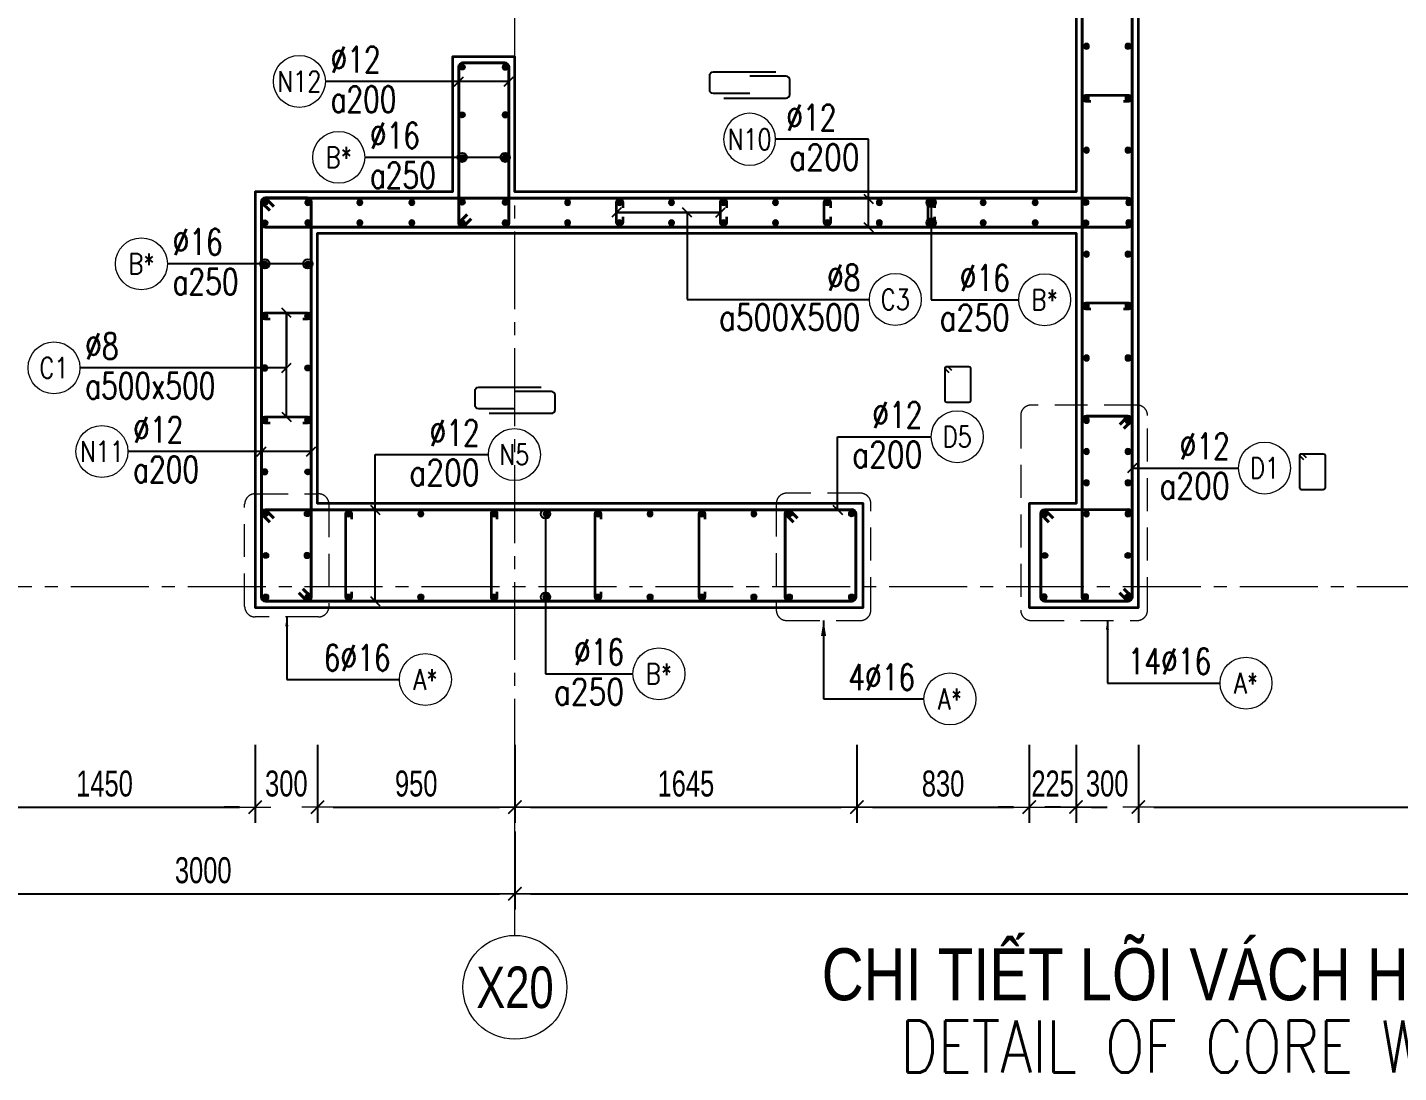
# Model space of a CAD drawing. Header units: millimetres. Extents: x 738475 to 1279438, y -34239 to 156422.
# Drawn here: x 1064716 to 1071314, y 124144 to 129174 of the extents above; entities that cross this region are included whole.
import ezdxf
from ezdxf.enums import TextEntityAlignment as Align

# ---------------------------------------------------------------- set-up
doc = ezdxf.new("R2010")
doc.units = ezdxf.units.MM
doc.header["$MEASUREMENT"] = 0
for name, pattern in [('HIDDEN2', [4.7625, 3.175, -1.5875]), ('HT_Dim Grid$0$CENTER2', [1.125, 0.75, -0.125, 0.125, -0.125]), ('HT_Grid$0$CENTER2', [1.125, 0.75, -0.125, 0.125, -0.125])]:
    doc.linetypes.add(name, pattern=pattern)
doc.layers.get('0').update_dxf_attribs({"lineweight": 20})
doc.layers.get('Defpoints').update_dxf_attribs({"color": 151, "lineweight": 9})
for name, color, linetype, lineweight in [('HT_Dim Grid$0$NDC_S_AXIS', 5, 'HT_Dim Grid$0$CENTER2', 13), ('HT_Dim Grid$0$NDC_S_SYMBOL', 1, 'Continuous', 15), ('HT_Dim Grid$0$NDC_S_TEXT SYMBOL', 7, 'Continuous', 20), ('HT_Grid$0$NDC_S_AXIS', 5, 'HT_Grid$0$CENTER2', 13), ('KC-LEADER', 153, 'Continuous', 18), ('KC-THEP', 6, 'Continuous', 40), ('NDC_S_ANNO', 7, 'Continuous', 20), ('NDC_S_DIM', 1, 'Continuous', 15), ('NDC_S_ENG TITLE', 3, 'Continuous', 20), ('NDC_S_HIDDEN', 8, 'HIDDEN2', 13), ('NDC_S_LEADER', 1, 'Continuous', 15), ('NDC_S_REBAR', 4, 'Continuous', 35), ('NDC_S_STIRRUP', 4, 'Continuous', 40), ('NDC_S_TEXT SYMBOL', 7, 'Continuous', 20), ('NDC_S_VN TEXT', 7, 'Continuous', 20), ('NDC_S_VN TITLE', 6, 'Continuous', 35), ('NDC_S_WALL', 6, 'Continuous', 35)]:
    doc.layers.add(name, color=color, linetype=linetype, lineweight=lineweight)
doc.layers.add('Leader', color=6, linetype='Continuous')
doc.layers.add('Ligature', color=1, linetype='Continuous')
doc.styles.add('HT_Dim Grid$0$NDC_ANNO', font='', dxfattribs={"width": 0.8})
doc.styles.add('NDC_ANNO', font='', dxfattribs={"width": 0.8})
doc.styles.add('NDC_DIM', font='', dxfattribs={"width": 0.75})
doc.styles.add('NDC_EN TXT', font='romans.shx', dxfattribs={"width": 0.8})
doc.styles.add('NDC_VIE TXT', font='arial.ttf', dxfattribs={"width": 0.8})
doc.styles.get('HT_Dim Grid$0$NDC_ANNO').set_extended_font_data('Dotum')
doc.styles.get('NDC_ANNO').set_extended_font_data('Dotum')
doc.styles.get('NDC_DIM').set_extended_font_data('Dotum')
doc.dimstyles.new('NDC_dim_30', dxfattribs={"dimscale": 30, "dimtxt": 2.5, "dimasz": 1.5, "dimexe": 1.5, "dimexo": 2.5, "dimgap": 1, "dimtad": 1, "dimdec": 0, "dimzin": 0, "dimdsep": 46, "dimtxsty": 'NDC_DIM', "dimblk": 'DIMMARK', "dimcen": 0.09, "dimdle": 1.2, "dimclrd": 1, "dimclre": 1, "dimclrt": 3, "dimadec": 0, "dimazin": 0, "dimtfac": 1, "dimtdec": 0, "dimtix": 1, "dimtofl": 0, "dimtmove": 0, "dimatfit": 3, "dimfxl": 6, "dimfxlon": 1, "dimtolj": 1, "dimtzin": 0, "dimarcsym": 0})
doc.dimstyles.new('NDC_dim_50', dxfattribs={"dimscale": 50, "dimtxt": 2.5, "dimasz": 1.5, "dimexe": 1.5, "dimexo": 2.5, "dimgap": 1, "dimtad": 1, "dimdec": 0, "dimzin": 0, "dimdsep": 46, "dimtxsty": 'NDC_DIM', "dimblk": 'DIMMARK', "dimcen": 0.09, "dimdle": 1.2, "dimclrd": 1, "dimclre": 1, "dimclrt": 3, "dimadec": 0, "dimazin": 0, "dimtfac": 1, "dimtdec": 0, "dimtix": 1, "dimtofl": 0, "dimtmove": 0, "dimatfit": 3, "dimfxl": 6, "dimfxlon": 1, "dimtolj": 1, "dimtzin": 0, "dimarcsym": 0})

# ---------------------------------------------------------------- blocks, each defined once
blk = doc.blocks.new('THEP')
at = {"layer": 'KC-LEADER', "color": 6}
blk.add_circle((0, 0), 14, dxfattribs=at)
at = {"layer": 'KC-THEP'}
for p, q in [((-14, 0), (14, 0)), ((9.9, 9.9), (-9.9, -9.9)), ((-9.9, 9.9), (9.9, -9.9)), ((0, 14), (0, -14))]:
    blk.add_line(p, q, dxfattribs=at)
blk = doc.blocks.new('DIMMARK')
at = {"layer": 'NDC_S_DIM', "color": 1}
blk.add_line((-1.5, 0), (1, 0), dxfattribs=at)
at = {"layer": 'NDC_S_DIM', "color": 2, "const_width": 0.1}
blk.add_lwpolyline([(-0.424, -0.424), (0.424, 0.424)], dxfattribs=at)
blk = doc.blocks.new('*U10')
blk.add_circle((2.5, 0), 2.5)
at = {"layer": 'NDC_S_VN TEXT', "color": 3, "style": 'NDC_EN TXT'}
for tag, width, p in [('DK2', 0.75, (-0.85, 0.85)), ('KC2', 0.8, (-0.85, -2.97))]:
    blk.add_attdef(tag, text='', height=2.5, dxfattribs=dict(at, width=width)).set_placement(p, align=Align.RIGHT)
at = {"layer": 'NDC_S_VN TEXT', "color": 7, "style": 'NDC_EN TXT', "width": 0.8}
blk.add_attdef('SH3', text='', height=2, dxfattribs=at).set_placement((2.5, 0), align=Align.MIDDLE)
blk = doc.blocks.new('*U9')
blk.add_circle((2.5, 0), 2.5)
at = {"layer": 'NDC_S_VN TEXT', "color": 3, "style": 'NDC_EN TXT', "width": 0.75}
blk.add_attdef('DK2', text='', height=2.5, dxfattribs=at).set_placement((-0.85, 0.85), align=Align.RIGHT)
at = {"layer": 'NDC_S_VN TEXT', "color": 7, "style": 'NDC_EN TXT', "width": 0.8}
blk.add_attdef('SH3', text='', height=2, dxfattribs=at).set_placement((2.5, 0), align=Align.MIDDLE)
blk = doc.blocks.new('A$C72321851')
at = {"layer": 'Ligature'}
for points in [[(-60.9, -129.3), (-60.9, 170.9, -0.414214), (-43.3, 188.5), (25.8, 188.5, -0.414214), (43.4, 170.9), (43.4, -4.3)], [(-39.7, -4.3), (-39.7, -179.5, 0.414214), (-22.1, -197.1), (47, -197.1, 0.414214), (64.6, -179.5), (64.6, 120.7)]]:
    blk.add_lwpolyline(points, format="xyb", dxfattribs=at)
blk = doc.blocks.new('*U11')
blk.add_circle((-2.5, 0), 2.5)
at = {"layer": 'NDC_S_VN TEXT', "color": 3, "style": 'NDC_EN TXT', "width": 0.75}
for tag, p in [('DK1', (0.5, 0.85)), ('KC1', (0.5, -2.97))]:
    blk.add_attdef(tag, p, '', height=2.5, dxfattribs=at)
at = {"layer": 'NDC_S_VN TEXT', "color": 7, "style": 'NDC_EN TXT', "width": 0.8}
blk.add_attdef('SH2', text='', height=2, dxfattribs=at).set_placement((-2.5, 0), align=Align.MIDDLE)
blk = doc.blocks.new('*U12')
blk.add_circle((-2.5, 0), 2.5)
at = {"layer": 'NDC_S_VN TEXT', "color": 3, "style": 'NDC_EN TXT', "width": 0.75}
for tag, p in [('DK1', (0.5, 0.85)), ('KC1', (0.5, -2.97))]:
    blk.add_attdef(tag, p, '', height=2.5, dxfattribs=at)
at = {"layer": 'NDC_S_VN TEXT', "color": 7, "style": 'NDC_EN TXT', "width": 0.8}
blk.add_attdef('SH2', text='', height=2, dxfattribs=at).set_placement((-2.5, 0), align=Align.MIDDLE)
blk = doc.blocks.new('*D1107')
at = {"layer": 'Defpoints', "color": 0, "ltscale": 200, "transparency": 16777216}
for p in [(1064362.2, 127303.9), (1065812.2, 127303.9), (1065812.2, 125421.7)]:
    blk.add_point(p, dxfattribs=at)
at = {"layer": 'NDC_S_DIM', "color": 1, "lineweight": -2, "ltscale": 200, "transparency": 16777216}
for p, q in [((1064362.2, 125721.7), (1064362.2, 125346.7)), ((1065812.2, 125721.7), (1065812.2, 125346.7)), ((1064437.2, 125421.7), (1065737.2, 125421.7))]:
    blk.add_line(p, q, dxfattribs=at)
at = {"layer": 'NDC_S_DIM', "color": 1, "lineweight": -2, "ltscale": 200, "transparency": 16777216, "xscale": 75, "yscale": 75, "zscale": 75, "rotation": 180}
blk.add_blockref('DIMMARK', (1064362.2, 125421.7), dxfattribs=at)
at = {"layer": 'NDC_S_DIM', "color": 1, "lineweight": -2, "ltscale": 200, "transparency": 16777216, "xscale": 75, "yscale": 75, "zscale": 75}
blk.add_blockref('DIMMARK', (1065812.2, 125421.7), dxfattribs=at)
at = {"layer": 'NDC_S_DIM', "color": 3, "ltscale": 200, "transparency": 16777216, "insert": (1065087.2, 125534.2), "char_height": 125, "attachment_point": 5, "style": 'NDC_DIM'}
blk.add_mtext('\\A1;1450', dxfattribs=at)
blk = doc.blocks.new('*D1108')
at = {"layer": 'Defpoints', "color": 0, "ltscale": 200, "transparency": 16777216}
for p in [(1065812.2, 127303.9), (1066112.2, 127303.9), (1066112.2, 125421.7)]:
    blk.add_point(p, dxfattribs=at)
at = {"layer": 'NDC_S_DIM', "color": 1, "lineweight": -2, "ltscale": 200, "transparency": 16777216}
for p, q in [((1065812.2, 125721.7), (1065812.2, 125346.7)), ((1066112.2, 125721.7), (1066112.2, 125346.7)), ((1065737.2, 125421.7), (1065662.2, 125421.7)), ((1066187.2, 125421.7), (1066262.2, 125421.7))]:
    blk.add_line(p, q, dxfattribs=at)
at = {"layer": 'NDC_S_DIM', "color": 1, "lineweight": -2, "ltscale": 200, "transparency": 16777216, "xscale": 75, "yscale": 75, "zscale": 75}
blk.add_blockref('DIMMARK', (1065812.2, 125421.7), dxfattribs=at)
at = {"layer": 'NDC_S_DIM', "color": 1, "lineweight": -2, "ltscale": 200, "transparency": 16777216, "xscale": 75, "yscale": 75, "zscale": 75, "rotation": 180}
blk.add_blockref('DIMMARK', (1066112.2, 125421.7), dxfattribs=at)
at = {"layer": 'NDC_S_DIM', "color": 3, "ltscale": 200, "transparency": 16777216, "insert": (1065962.2, 125534.2), "char_height": 125, "attachment_point": 5, "style": 'NDC_DIM'}
blk.add_mtext('\\A1;300', dxfattribs=at)
blk = doc.blocks.new('*D1109')
at = {"layer": 'Defpoints', "color": 0, "ltscale": 200, "transparency": 16777216}
for p in [(1066112.2, 127303.9), (1067062.2, 126262.1), (1067062.2, 125421.7)]:
    blk.add_point(p, dxfattribs=at)
at = {"layer": 'NDC_S_DIM', "color": 1, "lineweight": -2, "ltscale": 200, "transparency": 16777216}
for p, q in [((1066112.2, 125721.7), (1066112.2, 125346.7)), ((1067062.2, 125721.7), (1067062.2, 125346.7)), ((1066187.2, 125421.7), (1066987.2, 125421.7))]:
    blk.add_line(p, q, dxfattribs=at)
at = {"layer": 'NDC_S_DIM', "color": 1, "lineweight": -2, "ltscale": 200, "transparency": 16777216, "xscale": 75, "yscale": 75, "zscale": 75, "rotation": 180}
blk.add_blockref('DIMMARK', (1066112.2, 125421.7), dxfattribs=at)
at = {"layer": 'NDC_S_DIM', "color": 1, "lineweight": -2, "ltscale": 200, "transparency": 16777216, "xscale": 75, "yscale": 75, "zscale": 75}
blk.add_blockref('DIMMARK', (1067062.2, 125421.7), dxfattribs=at)
at = {"layer": 'NDC_S_DIM', "color": 3, "ltscale": 200, "transparency": 16777216, "insert": (1066587.2, 125534.2), "char_height": 125, "attachment_point": 5, "style": 'NDC_DIM'}
blk.add_mtext('\\A1;950', dxfattribs=at)
blk = doc.blocks.new('*D1110')
at = {"layer": 'Defpoints', "color": 0, "ltscale": 200, "transparency": 16777216}
for p in [(1069762.2, 127303.9), (1070062.2, 127303.9), (1070062.2, 125421.7)]:
    blk.add_point(p, dxfattribs=at)
at = {"layer": 'NDC_S_DIM', "color": 1, "lineweight": -2, "ltscale": 200, "transparency": 16777216}
for p, q in [((1069762.2, 125721.7), (1069762.2, 125346.7)), ((1070062.2, 125721.7), (1070062.2, 125346.7)), ((1069687.2, 125421.7), (1069612.2, 125421.7)), ((1070137.2, 125421.7), (1070212.2, 125421.7))]:
    blk.add_line(p, q, dxfattribs=at)
at = {"layer": 'NDC_S_DIM', "color": 1, "lineweight": -2, "ltscale": 200, "transparency": 16777216, "xscale": 75, "yscale": 75, "zscale": 75}
blk.add_blockref('DIMMARK', (1069762.2, 125421.7), dxfattribs=at)
at = {"layer": 'NDC_S_DIM', "color": 1, "lineweight": -2, "ltscale": 200, "transparency": 16777216, "xscale": 75, "yscale": 75, "zscale": 75, "rotation": 180}
blk.add_blockref('DIMMARK', (1070062.2, 125421.7), dxfattribs=at)
at = {"layer": 'NDC_S_DIM', "color": 3, "ltscale": 200, "transparency": 16777216, "insert": (1069912.2, 125534.2), "char_height": 125, "attachment_point": 5, "style": 'NDC_DIM'}
blk.add_mtext('\\A1;300', dxfattribs=at)
blk = doc.blocks.new('*D1111')
at = {"layer": 'Defpoints', "color": 0, "ltscale": 200, "transparency": 16777216}
for p in [(1064062.2, 126544.5), (1067062.2, 126262.1), (1067062.2, 125004.5)]:
    blk.add_point(p, dxfattribs=at)
at = {"layer": 'NDC_S_DIM', "color": 1, "lineweight": -2, "ltscale": 200, "transparency": 16777216}
for p, q in [((1064062.2, 125304.5), (1064062.2, 124929.5)), ((1067062.2, 125304.5), (1067062.2, 124929.5)), ((1064137.2, 125004.5), (1066987.2, 125004.5))]:
    blk.add_line(p, q, dxfattribs=at)
at = {"layer": 'NDC_S_DIM', "color": 1, "lineweight": -2, "ltscale": 200, "transparency": 16777216, "xscale": 75, "yscale": 75, "zscale": 75, "rotation": 180}
blk.add_blockref('DIMMARK', (1064062.2, 125004.5), dxfattribs=at)
at = {"layer": 'NDC_S_DIM', "color": 1, "lineweight": -2, "ltscale": 200, "transparency": 16777216, "xscale": 75, "yscale": 75, "zscale": 75}
blk.add_blockref('DIMMARK', (1067062.2, 125004.5), dxfattribs=at)
at = {"layer": 'NDC_S_DIM', "color": 3, "ltscale": 200, "transparency": 16777216, "insert": (1065562.2, 125117.1), "char_height": 125, "attachment_point": 5, "style": 'NDC_DIM'}
blk.add_mtext('\\A1;3000', dxfattribs=at)
blk = doc.blocks.new('*D1124')
at = {"layer": 'Defpoints', "color": 0, "ltscale": 200, "transparency": 16777216}
for p in [(1062500.4, 126882.8), (1065369.9, 126882.8), (1065369.9, 126482.8)]:
    blk.add_point(p, dxfattribs=at)
at = {"layer": 'NDC_S_DIM', "color": 1, "lineweight": -2, "ltscale": 200, "transparency": 16777216}
for p, q in [((1062800.4, 126882.8), (1062425.4, 126882.8)), ((1062500.4, 126557.8), (1062500.4, 126807.8)), ((1062800.4, 126482.8), (1062425.4, 126482.8))]:
    blk.add_line(p, q, dxfattribs=at)
at = {"layer": 'NDC_S_DIM', "color": 1, "lineweight": -2, "ltscale": 200, "transparency": 16777216, "xscale": 75, "yscale": 75, "zscale": 75}
for p, rotation in [((1062500.4, 126882.8), 90), ((1062500.4, 126482.8), 270)]:
    blk.add_blockref('DIMMARK', p, dxfattribs=dict(at, rotation=rotation))
at = {"layer": 'NDC_S_DIM', "color": 3, "ltscale": 200, "transparency": 16777216, "insert": (1062387.8, 126682.8), "char_height": 125, "attachment_point": 5, "rotation": 90, "style": 'NDC_DIM'}
blk.add_mtext('\\A1;400', dxfattribs=at)
blk = doc.blocks.new('*U19')
at = {"layer": 'HT_Dim Grid$0$NDC_S_SYMBOL'}
blk.add_line((0, 5), (0, 9), dxfattribs=at)
blk.add_circle((0, 0), 5, dxfattribs=at)
at = {"layer": 'HT_Dim Grid$0$NDC_S_TEXT SYMBOL', "color": 7, "style": 'HT_Dim Grid$0$NDC_ANNO', "width": 0.8}
blk.add_attdef('GRID', text='', height=4, dxfattribs=at).set_placement((0, 0), align=Align.MIDDLE)
blk = doc.blocks.new('*D1086')
at = {"layer": 'Defpoints', "color": 0, "ltscale": 200, "transparency": 16777216}
for p in [(1065369.9, 126482.8), (1062500.4, 126382.8), (1064062.2, 126382.8)]:
    blk.add_point(p, dxfattribs=at)
at = {"layer": 'NDC_S_DIM', "color": 1, "lineweight": -2, "ltscale": 200, "transparency": 16777216}
for p, q in [((1062500.4, 126557.8), (1062500.4, 126632.8)), ((1062800.4, 126482.8), (1062425.4, 126482.8)), ((1062800.4, 126382.8), (1062425.4, 126382.8)), ((1062500.4, 126307.8), (1062500.4, 126232.8))]:
    blk.add_line(p, q, dxfattribs=at)
at = {"layer": 'NDC_S_DIM', "color": 1, "lineweight": -2, "ltscale": 200, "transparency": 16777216, "xscale": 75, "yscale": 75, "zscale": 75}
for p, rotation in [((1062500.4, 126482.8), 270), ((1062500.4, 126382.8), 90)]:
    blk.add_blockref('DIMMARK', p, dxfattribs=dict(at, rotation=rotation))
at = {"layer": 'NDC_S_DIM', "color": 3, "ltscale": 200, "transparency": 16777216, "insert": (1062387.8, 126432.8), "char_height": 125, "attachment_point": 5, "rotation": 90, "style": 'NDC_DIM'}
blk.add_mtext('\\A1;100', dxfattribs=at)
blk = doc.blocks.new('*D1090')
at = {"layer": 'Defpoints', "color": 0, "ltscale": 200, "transparency": 16777216}
for p in [(1079067.4, 126761.6), (1067062.2, 126262.1), (1079067.4, 125004.5)]:
    blk.add_point(p, dxfattribs=at)
at = {"layer": 'NDC_S_DIM', "color": 1, "lineweight": -2, "ltscale": 200, "transparency": 16777216}
for p, q in [((1067062.2, 125304.5), (1067062.2, 124929.5)), ((1079067.4, 125304.5), (1079067.4, 124929.5)), ((1067137.2, 125004.5), (1078992.4, 125004.5))]:
    blk.add_line(p, q, dxfattribs=at)
at = {"layer": 'NDC_S_DIM', "color": 1, "lineweight": -2, "ltscale": 200, "transparency": 16777216, "xscale": 75, "yscale": 75, "zscale": 75, "rotation": 180}
blk.add_blockref('DIMMARK', (1067062.2, 125004.5), dxfattribs=at)
at = {"layer": 'NDC_S_DIM', "color": 1, "lineweight": -2, "ltscale": 200, "transparency": 16777216, "xscale": 75, "yscale": 75, "zscale": 75}
blk.add_blockref('DIMMARK', (1079067.4, 125004.5), dxfattribs=at)
at = {"layer": 'NDC_S_DIM', "color": 3, "ltscale": 200, "transparency": 16777216, "insert": (1073064.8, 125117.1), "char_height": 125, "attachment_point": 5, "style": 'NDC_DIM'}
blk.add_mtext('\\A1;12005', dxfattribs=at)
blk = doc.blocks.new('Drawing name_symbol')
at = {"layer": 'NDC_S_ENG TITLE', "style": 'NDC_EN TXT', "width": 0.8}
blk.add_attdef('SECTDET1', text='', height=5, dxfattribs=at).set_placement((0, 1.01), align=Align.CENTER)
at = {"layer": 'NDC_S_TEXT SYMBOL', "lineweight": 25, "style": 'NDC_ANNO', "width": 0.8}
blk.add_attdef('SSCALE', text='', height=2.5, dxfattribs=at).set_placement((0, -4), align=Align.CENTER)
at = {"layer": 'NDC_S_VN TITLE', "style": 'NDC_VIE TXT', "width": 0.8}
blk.add_attdef('SECTDET2', text='', height=5, dxfattribs=at).set_placement((0, 7.97), align=Align.CENTER)
blk = doc.blocks.new('*D1100')
at = {"layer": 'Defpoints', "color": 0, "ltscale": 200, "transparency": 16777216}
for p in [(1068707.7, 126382.8), (1067062.2, 126262.1), (1068707.7, 125421.7)]:
    blk.add_point(p, dxfattribs=at)
at = {"layer": 'NDC_S_DIM', "color": 1, "lineweight": -2, "ltscale": 200, "transparency": 16777216}
for p, q in [((1067062.2, 125721.7), (1067062.2, 125346.7)), ((1068707.7, 125721.7), (1068707.7, 125346.7)), ((1067137.2, 125421.7), (1068632.7, 125421.7))]:
    blk.add_line(p, q, dxfattribs=at)
at = {"layer": 'NDC_S_DIM', "color": 1, "lineweight": -2, "ltscale": 200, "transparency": 16777216, "xscale": 75, "yscale": 75, "zscale": 75, "rotation": 180}
blk.add_blockref('DIMMARK', (1067062.2, 125421.7), dxfattribs=at)
at = {"layer": 'NDC_S_DIM', "color": 1, "lineweight": -2, "ltscale": 200, "transparency": 16777216, "xscale": 75, "yscale": 75, "zscale": 75}
blk.add_blockref('DIMMARK', (1068707.7, 125421.7), dxfattribs=at)
at = {"layer": 'NDC_S_DIM', "color": 3, "ltscale": 200, "transparency": 16777216, "insert": (1067885, 125534.2), "char_height": 125, "attachment_point": 5, "style": 'NDC_DIM'}
blk.add_mtext('\\A1;1645', dxfattribs=at)
blk = doc.blocks.new('*D1101')
at = {"layer": 'Defpoints', "color": 0, "ltscale": 200, "transparency": 16777216}
for p in [(1068707.7, 126382.8), (1069537.2, 126382.8), (1069537.2, 125421.7)]:
    blk.add_point(p, dxfattribs=at)
at = {"layer": 'NDC_S_DIM', "color": 1, "lineweight": -2, "ltscale": 200, "transparency": 16777216}
for p, q in [((1068707.7, 125721.7), (1068707.7, 125346.7)), ((1069537.2, 125721.7), (1069537.2, 125346.7)), ((1068782.7, 125421.7), (1069462.2, 125421.7))]:
    blk.add_line(p, q, dxfattribs=at)
at = {"layer": 'NDC_S_DIM', "color": 1, "lineweight": -2, "ltscale": 200, "transparency": 16777216, "xscale": 75, "yscale": 75, "zscale": 75, "rotation": 180}
blk.add_blockref('DIMMARK', (1068707.7, 125421.7), dxfattribs=at)
at = {"layer": 'NDC_S_DIM', "color": 1, "lineweight": -2, "ltscale": 200, "transparency": 16777216, "xscale": 75, "yscale": 75, "zscale": 75}
blk.add_blockref('DIMMARK', (1069537.2, 125421.7), dxfattribs=at)
at = {"layer": 'NDC_S_DIM', "color": 3, "ltscale": 200, "transparency": 16777216, "insert": (1069122.5, 125534.2), "char_height": 125, "attachment_point": 5, "style": 'NDC_DIM'}
blk.add_mtext('\\A1;830', dxfattribs=at)
blk = doc.blocks.new('*D1102')
at = {"layer": 'Defpoints', "color": 0, "ltscale": 200, "transparency": 16777216}
for p in [(1069762.2, 126882.8), (1069537.2, 126382.8), (1069762.2, 125421.7)]:
    blk.add_point(p, dxfattribs=at)
at = {"layer": 'NDC_S_DIM', "color": 1, "lineweight": -2, "ltscale": 200, "transparency": 16777216}
for p, q in [((1069537.2, 125721.7), (1069537.2, 125346.7)), ((1069762.2, 125721.7), (1069762.2, 125346.7)), ((1069462.2, 125421.7), (1069387.2, 125421.7)), ((1069837.2, 125421.7), (1069912.2, 125421.7))]:
    blk.add_line(p, q, dxfattribs=at)
at = {"layer": 'NDC_S_DIM', "color": 1, "lineweight": -2, "ltscale": 200, "transparency": 16777216, "xscale": 75, "yscale": 75, "zscale": 75}
blk.add_blockref('DIMMARK', (1069537.2, 125421.7), dxfattribs=at)
at = {"layer": 'NDC_S_DIM', "color": 1, "lineweight": -2, "ltscale": 200, "transparency": 16777216, "xscale": 75, "yscale": 75, "zscale": 75, "rotation": 180}
blk.add_blockref('DIMMARK', (1069762.2, 125421.7), dxfattribs=at)
at = {"layer": 'NDC_S_DIM', "color": 3, "ltscale": 200, "transparency": 16777216, "insert": (1069649.7, 125534.2), "char_height": 125, "attachment_point": 5, "style": 'NDC_DIM'}
blk.add_mtext('\\A1;225', dxfattribs=at)
blk = doc.blocks.new('*D1103')
at = {"layer": 'Defpoints', "color": 0, "ltscale": 200, "transparency": 16777216}
for p in [(1070062.2, 127303.9), (1073962.2, 126382.8), (1073962.2, 125421.7)]:
    blk.add_point(p, dxfattribs=at)
at = {"layer": 'NDC_S_DIM', "color": 1, "lineweight": -2, "ltscale": 200, "transparency": 16777216}
for p, q in [((1070062.2, 125721.7), (1070062.2, 125346.7)), ((1073962.2, 125721.7), (1073962.2, 125346.7)), ((1070137.2, 125421.7), (1073887.2, 125421.7))]:
    blk.add_line(p, q, dxfattribs=at)
at = {"layer": 'NDC_S_DIM', "color": 1, "lineweight": -2, "ltscale": 200, "transparency": 16777216, "xscale": 75, "yscale": 75, "zscale": 75, "rotation": 180}
blk.add_blockref('DIMMARK', (1070062.2, 125421.7), dxfattribs=at)
at = {"layer": 'NDC_S_DIM', "color": 1, "lineweight": -2, "ltscale": 200, "transparency": 16777216, "xscale": 75, "yscale": 75, "zscale": 75}
blk.add_blockref('DIMMARK', (1073962.2, 125421.7), dxfattribs=at)
at = {"layer": 'NDC_S_DIM', "color": 3, "ltscale": 200, "transparency": 16777216, "insert": (1072012.2, 125534.2), "char_height": 125, "attachment_point": 5, "style": 'NDC_DIM'}
blk.add_mtext('\\A1;3900', dxfattribs=at)

msp = doc.modelspace()

# ---------------------------------------------------------------- linework, layer by layer
at = {"layer": 'HT_Grid$0$NDC_S_AXIS', "ltscale": 500}
for p, q in [((1067062.232, 125004.515), (1067062.232, 137159.595)), ((1062112.856, 126482.751), (1080925.875, 126482.751))]:
    msp.add_line(p, q, dxfattribs=at)
at = {"layer": 'Ligature'}
for points in [[(1069151.395, 127512.162), (1069135.429, 127528.127, -0.66817864), (1069141.203, 127542.066), (1069245.832, 127542.066, -0.41421356), (1069253.997, 127533.901), (1069253.996, 127376.793, -0.41421356), (1069245.832, 127368.628), (1069141.203, 127368.628, -0.41421356), (1069133.038, 127376.793), (1069133.038, 127533.901, -0.66817864), (1069146.976, 127539.674), (1069162.942, 127523.708)], [(1070857.821, 127092.298), (1070841.855, 127108.264, -0.66817864), (1070847.629, 127122.202), (1070952.257, 127122.202, -0.41421356), (1070960.422, 127114.037), (1070960.422, 126956.93, -0.41421356), (1070952.257, 126948.765), (1070847.629, 126948.765, -0.41421356), (1070839.464, 126956.93), (1070839.464, 127114.037, -0.66817864), (1070853.402, 127119.811), (1070869.368, 127103.845)]]:
    msp.add_lwpolyline(points, format="xyb", dxfattribs=at)
at = {"layer": 'NDC_S_HIDDEN', "ltscale": 50}
for points in [[(1069546.07, 126319.664), (1070056.417, 126319.664, 0.41421356), (1070106.417, 126369.664), (1070106.417, 127306.139, 0.41421356), (1070056.417, 127356.139), (1069546.07, 127356.139, 0.41421356), (1069496.07, 127306.139), (1069496.07, 126369.664, 0.41421356)], [(1065811.551, 126928.994), (1066117.326, 126928.994, -0.41421356), (1066167.326, 126878.994), (1066167.326, 126387.072, -0.41421356), (1066117.326, 126337.072), (1065811.551, 126337.072, -0.41421356), (1065761.551, 126387.072), (1065761.551, 126878.994, -0.41421356)], [(1068369.903, 126319.664), (1068724.952, 126319.664, 0.41421356), (1068774.952, 126369.664), (1068774.952, 126882.136, 0.41421356), (1068724.952, 126932.136), (1068369.903, 126932.136, 0.41421356), (1068319.903, 126882.136), (1068319.903, 126369.664, 0.41421356)]]:
    msp.add_lwpolyline(points, format="xyb", close=True, dxfattribs=at)
at = {"layer": 'NDC_S_REBAR'}
for points in [[(1069833.77, 128817.751), (1069808.77, 128817.751, -1), (1069808.77, 128847.751), (1070015.794, 128847.751, -1), (1070015.794, 128817.751), (1069990.794, 128817.751)], [(1067580.744, 128261.496), (1067580.744, 128236.496, -1), (1067550.744, 128236.496), (1067550.744, 128330.902, -1), (1067580.744, 128330.902), (1067580.744, 128305.902)], [(1068080.744, 128261.496), (1068080.744, 128236.496, -1), (1068050.744, 128236.496), (1068050.744, 128330.902, -1), (1068080.744, 128330.902), (1068080.744, 128305.902)], [(1068580.744, 128261.496), (1068580.744, 128236.496, -1), (1068550.744, 128236.496), (1068550.744, 128330.902, -1), (1068580.744, 128330.902), (1068580.744, 128305.902)], [(1069080.744, 128261.496), (1069080.744, 128236.496, -1), (1069050.744, 128236.496), (1069050.744, 128330.902, -1), (1069080.744, 128330.902), (1069080.744, 128305.902)], [(1069833.77, 127817.751), (1069808.77, 127817.751, -1), (1069808.77, 127847.751), (1070015.794, 127847.751, -1), (1070015.794, 127817.751), (1069990.794, 127817.751)], [(1065883.863, 127769.599), (1065858.863, 127769.599, -1), (1065858.863, 127799.599), (1066065.888, 127799.599, -1), (1066065.888, 127769.599), (1066040.888, 127769.599)], [(1065883.863, 127269.599), (1065858.863, 127269.599, -1), (1065858.863, 127299.599), (1066065.888, 127299.599, -1), (1066065.888, 127269.599), (1066040.888, 127269.599)], [(1066277.232, 126807.751), (1066277.232, 126832.751, 1), (1066247.232, 126832.751), (1066247.232, 126432.751, 1), (1066277.232, 126432.751), (1066277.232, 126457.751)], [(1066977.343, 126807.751), (1066977.343, 126832.751, 1), (1066947.343, 126832.751), (1066947.343, 126432.751, 1), (1066977.343, 126432.751), (1066977.343, 126457.751)], [(1067477.343, 126807.751), (1067477.343, 126832.751, 1), (1067447.343, 126832.751), (1067447.343, 126432.751, 1), (1067477.343, 126432.751), (1067477.343, 126457.751)], [(1067977.343, 126807.751), (1067977.343, 126832.751, 1), (1067947.343, 126832.751), (1067947.343, 126432.751, 1), (1067977.343, 126432.751), (1067977.343, 126457.751)]]:
    msp.add_lwpolyline(points, format="xyb", dxfattribs=at)
at = {"layer": 'NDC_S_STIRRUP'}
for points in [[(1069992.232, 126472.751), (1070032.232, 126432.751, -0.41421356), (1070012.232, 126412.751), (1069812.232, 126412.751, -0.41421356), (1069792.232, 126432.751), (1069792.232, 135532.751, -0.41421356), (1069812.232, 135552.751), (1070012.232, 135552.751, -0.41421356), (1070032.232, 135532.751), (1070032.232, 126432.751, -0.41421356), (1070012.232, 126412.751), (1069972.232, 126452.751)], [(1066832.232, 128272.751), (1066792.232, 128232.751, 0.41421356), (1066812.232, 128212.751), (1067012.232, 128212.751, 0.41421356), (1067032.232, 128232.751), (1067032.232, 128982.751, 0.41421356), (1067012.232, 129002.751), (1066812.232, 129002.751, 0.41421356), (1066792.232, 128982.751), (1066792.232, 128232.751, 0.41421356), (1066812.232, 128212.751), (1066852.232, 128252.751)], [(1065882.232, 128291.835), (1065842.232, 128331.835, -0.41421356), (1065862.232, 128351.835), (1070012.204, 128351.835, -0.41421356), (1070032.204, 128331.835), (1070032.204, 128232.751, -0.41421356), (1070012.204, 128212.751), (1065862.232, 128212.751, -0.41421356), (1065842.232, 128232.751), (1065842.232, 128331.835, -0.41421356), (1065862.232, 128351.835), (1065902.232, 128311.835)], [(1066042.26, 126472.751), (1066082.26, 126432.751, -0.41421356), (1066062.26, 126412.751), (1065862.26, 126412.751, -0.41421356), (1065842.26, 126432.751), (1065842.26, 128332.751, -0.41421356), (1065862.26, 128352.751), (1066062.26, 128352.751, -0.41421356), (1066082.26, 128332.751), (1066082.26, 126432.751, -0.41421356), (1066062.26, 126412.751), (1066022.26, 126452.751)], [(1069992.343, 127242.751), (1070032.343, 127282.751, 0.41421356), (1070012.343, 127302.751), (1069812.343, 127302.751, 0.41421356), (1069792.343, 127282.751), (1069792.232, 126432.751, 0.41421356), (1069812.232, 126412.751), (1070012.232, 126412.751, 0.41421356), (1070032.232, 126432.751), (1070032.343, 127282.751, 0.41421356), (1070012.343, 127302.751), (1069972.343, 127262.751)], [(1065902.22, 126812.751), (1065862.22, 126852.751, 0.41421356), (1065842.22, 126832.751), (1065842.22, 126432.751, 0.41421356), (1065862.22, 126412.751), (1068682.672, 126412.751, 0.41421356), (1068702.672, 126432.751), (1068702.672, 126832.751, 0.41421356), (1068682.672, 126852.751), (1065862.22, 126852.751, 0.41421356), (1065842.22, 126832.751), (1065882.22, 126792.751)], [(1068422.627, 126812.751), (1068382.627, 126852.751, 0.41421356), (1068362.627, 126832.751), (1068362.627, 126432.751, 0.41421356), (1068382.627, 126412.751), (1068682.672, 126413.26, 0.41421356), (1068702.672, 126433.26), (1068702.672, 126833.26, 0.41421356), (1068682.672, 126853.26), (1068382.627, 126852.751, 0.41421356), (1068362.627, 126832.751), (1068402.627, 126792.751)], [(1069652.192, 126812.751), (1069612.192, 126852.751, 0.41421356), (1069592.192, 126832.751), (1069592.192, 126432.751, 0.41421356), (1069612.192, 126412.751), (1070012.277, 126413.26, 0.41421356), (1070032.277, 126433.26), (1070032.277, 126833.26, 0.41421356), (1070012.277, 126853.26), (1069612.192, 126852.751, 0.41421356), (1069592.192, 126832.751), (1069632.192, 126792.751)]]:
    msp.add_lwpolyline(points, format="xyb", dxfattribs=at)
at = {"layer": 'NDC_S_WALL'}
msp.add_lwpolyline([(1069762.232, 133782.751), (1069762.232, 128382.751), (1067062.232, 128382.751), (1067062.232, 129032.751), (1066762.232, 129032.751), (1066762.232, 128382.751), (1065812.232, 128382.751), (1065812.232, 126382.751), (1068737.232, 126382.751), (1068737.232, 126882.751), (1066112.232, 126882.751), (1066112.232, 128182.751), (1069762.232, 128182.751), (1069762.232, 126882.751), (1069537.232, 126882.751), (1069537.232, 126382.751), (1070062.232, 126382.751), (1070062.232, 132732.751)], dxfattribs=at)

# ---------------------------------------------------------------- block references
at = {"layer": 'HT_Dim Grid$0$NDC_S_AXIS', "xscale": 50, "yscale": 50, "zscale": 50}
msp.add_blockref('*U19', (1067062.232, 124554.515), dxfattribs=at).add_auto_attribs({'GRID': 'X20'})
at = {"layer": 'KC-THEP', "xscale": -1}
for p, rotation in [((1069812.232, 129082.751), 350.3314355636191), ((1070012.232, 129082.751), 350.3314355636191), ((1067015.155, 128982.751), 170.331435563619), ((1069812.232, 128832.751), 350.3314355636191), ((1070012.232, 128832.751), 350.3314355636191), ((1067015.155, 128752.568), 170.331435563619), ((1067015.155, 128546.87), 170.331435563619), ((1069812.232, 128582.751), 350.3314355636191), ((1070012.232, 128582.751), 350.3314355636191), ((1066065.744, 128330.902), 170.331435563619), ((1066315.744, 128330.902), 170.331435563619), ((1066565.744, 128330.902), 170.331435563619), ((1067015.155, 128332.31), 170.331435563619), ((1067315.744, 128330.902), 170.331435563619), ((1067565.744, 128330.902), 170.331435563619), ((1067815.744, 128330.902), 170.331435563619), ((1068065.744, 128330.902), 170.331435563619), ((1068315.744, 128330.902), 170.331435563619), ((1068565.744, 128330.902), 170.331435563619), ((1068815.744, 128330.902), 170.331435563619), ((1069065.744, 128330.902), 170.331435563619), ((1069315.744, 128330.902), 170.331435563619), ((1069565.744, 128330.902), 170.331435563619), ((1070015.716, 128330.902), 170.331435563619), ((1066065.744, 128233.402), 170.331435563619), ((1066315.744, 128233.402), 170.331435563619), ((1066565.744, 128233.402), 170.331435563619), ((1067015.155, 128232.751), 170.331435563619), ((1067315.744, 128233.402), 170.331435563619), ((1067565.744, 128233.402), 170.331435563619), ((1067815.744, 128233.402), 170.331435563619), ((1068065.744, 128233.402), 170.331435563619), ((1068315.744, 128233.402), 170.331435563619), ((1068565.744, 128233.402), 170.331435563619), ((1068815.744, 128233.402), 170.331435563619), ((1069065.744, 128233.402), 170.331435563619), ((1069315.744, 128233.402), 170.331435563619), ((1069565.744, 128233.402), 170.331435563619), ((1070015.716, 128233.402), 170.331435563619), ((1069812.232, 128082.751), 350.3314355636191), ((1070012.232, 128082.751), 350.3314355636191), ((1065858.72, 128034.599), 350.3314355636191), ((1069812.232, 127832.751), 350.3314355636191), ((1070012.232, 127832.751), 350.3314355636191), ((1065858.72, 127784.599), 350.3314355636191), ((1065858.72, 127534.599), 350.3314355636191), ((1069812.232, 127582.751), 350.3314355636191), ((1070012.232, 127582.751), 350.3314355636191), ((1065858.72, 127284.599), 350.3314355636191), ((1069812.232, 127282.751), 350.3314355636191), ((1070012.232, 127282.751), 350.3314355636191), ((1069812.232, 127132.751), 350.3314355636191), ((1070012.232, 127132.751), 350.3314355636191), ((1065858.72, 127034.599), 350.3314355636191), ((1069812.232, 126982.751), 350.3314355636191), ((1070012.232, 126982.751), 350.3314355636191), ((1066262.232, 126832.751), 350.3314355636191), ((1066609.526, 126832.751), 350.3314355636191), ((1066962.343, 126832.751), 350.3314355636191), ((1067212.343, 126832.751), 350.3314355636191), ((1067462.343, 126832.751), 350.3314355636191), ((1067712.343, 126832.751), 350.3314355636191), ((1067962.343, 126832.751), 350.3314355636191), ((1068212.343, 126832.751), 350.3314355636191), ((1069612.192, 126832.751), 350.3314355636191), ((1069612.192, 126832.751), 350.3314355636191), ((1069812.232, 126832.751), 350.3314355636191), ((1069812.232, 126832.751), 350.3314355636191), ((1070012.232, 126832.751), 350.3314355636191), ((1070012.232, 126832.751), 350.3314355636191), ((1066061.58, 126632.751), 170.3314355632554), ((1069608.679, 126432.751), 350.3314355636191), ((1069608.679, 126432.751), 350.3314355636191), ((1069808.72, 126432.751), 350.3314355636191), ((1069808.72, 126432.751), 350.3314355636191)]:
    msp.add_blockref('THEP', p, dxfattribs=dict(at, rotation=rotation))
at = {"layer": 'KC-THEP'}
for p, rotation in [((1066808.131, 128982.751), 189.6685644363809), ((1066808.131, 128752.568), 189.6685644363809), ((1066808.131, 128546.87), 189.6685644363809), ((1065858.72, 128330.902), 189.6685644363809), ((1066808.131, 128332.31), 189.6685644363809), ((1069808.692, 128330.902), 189.6685644363809), ((1065858.72, 128233.402), 189.6685644363809), ((1066808.131, 128232.751), 189.6685644363809), ((1069808.692, 128233.402), 189.6685644363809), ((1066065.744, 128034.599), 9.66856443638095), ((1066065.744, 127784.599), 9.66856443638095), ((1066065.744, 127534.599), 9.66856443638095), ((1066065.744, 127284.599), 9.66856443638095), ((1066065.744, 127034.599), 9.66856443638095), ((1065859.429, 126832.751), 189.6685644363809), ((1066063.049, 126833.368), 189.6685644363809), ((1068382.627, 126832.751), 9.668564436380946), ((1068682.627, 126832.751), 9.668564436380946), ((1065862.941, 126632.751), 189.6685644363809), ((1069612.192, 126632.751), 9.668564436380946), ((1069612.192, 126632.751), 9.668564436380946), ((1070012.232, 126632.751), 9.668564436380946), ((1070012.232, 126632.751), 9.668564436380946), ((1065862.941, 126432.751), 189.6685644363809), ((1066066.561, 126433.368), 189.6685644363809), ((1066262.232, 126432.751), 189.6685644363809), ((1066609.526, 126432.751), 189.6685644363809), ((1066962.343, 126432.751), 189.6685644363809), ((1067212.343, 126432.751), 189.6685644363809), ((1067462.343, 126432.751), 189.6685644363809), ((1067712.343, 126432.751), 189.6685644363809), ((1067962.343, 126432.751), 189.6685644363809), ((1068212.343, 126432.751), 189.6685644363809), ((1068382.627, 126432.751), 9.668564436380946), ((1068682.627, 126432.751), 9.668564436380946), ((1070012.232, 126432.751), 189.6685644363809), ((1070012.232, 126432.751), 189.6685644363809)]:
    msp.add_blockref('THEP', p, dxfattribs=dict(at, rotation=rotation))
at = {"layer": 'Leader', "xscale": -1, "rotation": 270.0000000000001}
for p in [(1068196.579, 128894.837), (1067067.222, 127377.598)]:
    msp.add_blockref('A$C72321851', p, dxfattribs=at)
at = {"layer": 'NDC_S_ANNO'}
ref = msp.add_blockref('Drawing name_symbol', (1071021.818, 124093.535), dxfattribs=dict(at, xscale=50, yscale=50, zscale=50))
ref.add_attrib('SECTDET1', 'DETAIL OF CORE WALL HT-CW3', dxfattribs={"layer": 'NDC_S_ENG TITLE', "height": 250, "style": 'NDC_EN TXT', "width": 0.8}).set_placement((1071021.818, 124144.098), align=Align.CENTER)
ref.add_attrib('SECTDET2', 'CHI TIẾT LÕI VÁCH HT-CW3 TẦNG 1F', dxfattribs={"layer": 'NDC_S_VN TITLE', "height": 250, "style": 'NDC_VIE TXT', "width": 0.8}).set_placement((1071021.818, 124492.068), align=Align.CENTER)
at = {"layer": 'NDC_S_VN TEXT', "xscale": 50, "yscale": 50, "zscale": 50}
for name, p, values in [('*U11', (1066149.845, 128913.722), {'SH2': 'N12', 'DK1': '%%C12', 'KC1': 'a200'}), ('*U11', (1066339.184, 128548.363), {'SH2': 'B*', 'DK1': '%%C16', 'KC1': 'a250'}), ('*U11', (1065389.773, 128036.092), {'SH2': 'B*', 'DK1': '%%C16', 'KC1': 'a250'}), ('*U10', (1068767.657, 127864.577), {'SH3': 'C3', 'DK2': '%%c8', 'KC2': 'a500X500'}), ('*U10', (1069486.356, 127863.027), {'SH3': 'B*', 'DK2': '%%C16', 'KC2': 'a250'}), ('*U12', (1064969.062, 127535.238), {'SH2': 'C1', 'DK1': '%%c8', 'KC1': 'a500x500'}), ('*U10', (1069065.675, 127204.072), {'SH3': 'D5', 'DK2': '%%c12', 'KC2': 'a200'}), ('*U11', (1065199.873, 127132.906), {'SH2': 'N11', 'DK1': '%%C12', 'KC1': 'a200'}), ('*U10', (1066934.854, 127118.029), {'SH3': 'N5', 'DK2': '%%C12', 'KC2': 'a200'}), ('*U10', (1070544.404, 127053.299), {'SH3': 'D1', 'DK2': '%%c12', 'KC2': 'a200'}), ('*U10', (1067630.218, 126063.038), {'SH3': 'B*', 'DK2': '%%C16', 'KC2': 'a250'}), ('*U9', (1066506.316, 126035.532), {'SH3': 'A*', 'DK2': '6%%C16'}), ('*U9', (1070455.26, 126018.124), {'SH3': 'A*', 'DK2': '14%%C16'}), ('*U9', (1069030.608, 125941.954), {'SH3': 'A*', 'DK2': '4%%C16'})]:
    msp.add_blockref(name, p, dxfattribs=at).add_auto_attribs(values)
at = {"layer": 'NDC_S_VN TEXT'}
ref = msp.add_blockref('*U10', (1068316.589, 128635.245), dxfattribs=dict(at, xscale=-50, yscale=50, zscale=50))
ref.add_attrib('SH3', 'N10', dxfattribs={"color": 7, "height": 100, "style": 'NDC_EN TXT', "width": 0.8}).set_placement((1068191.589, 128635.245), align=Align.MIDDLE)
ref.add_attrib('DK2', '%%C12', dxfattribs={"color": 3, "height": 125, "style": 'NDC_EN TXT', "width": 0.75}).set_placement((1068609.089, 128677.52), align=Align.RIGHT)
ref.add_attrib('KC2', 'a200', dxfattribs={"color": 3, "height": 125, "style": 'NDC_EN TXT', "width": 0.8}).set_placement((1068720.994, 128486.618), align=Align.RIGHT)

# ---------------------------------------------------------------- dimensions: what is measured, and where the dimension line sits
at = {"layer": 'NDC_S_DIM', "ltscale": 200}
for base, p1, p2, picture, middle in [((1065812.232, 125421.66), (1064362.232, 127303.884), (1065812.232, 127303.884), '*D1107', (1065087.232, 125534.245)), ((1066112.232, 125421.66), (1065812.232, 127303.884), (1066112.232, 127303.884), '*D1108', (1065962.232, 125534.245)), ((1067062.232, 125421.66), (1066112.232, 127303.884), (1067062.232, 126262.09), '*D1109', (1066587.232, 125534.245)), ((1070062.232, 125421.66), (1069762.232, 127303.884), (1070062.232, 127303.884), '*D1110', (1069912.232, 125534.245)), ((1073962.232, 125421.66), (1070062.232, 127303.884), (1073962.232, 126382.751), '*D1103', (1072012.232, 125534.245)), ((1069762.232, 125421.66), (1069537.232, 126382.751), (1069762.232, 126882.751), '*D1102', (1069649.732, 125534.245)), ((1079067.446, 125004.515), (1067062.232, 126262.09), (1079067.446, 126761.566), '*D1090', (1073064.839, 125117.1)), ((1067062.232, 125004.515), (1064062.232, 126544.486), (1067062.232, 126262.09), '*D1111', (1065562.232, 125117.1)), ((1068707.672, 125421.66), (1067062.232, 126262.09), (1068707.672, 126382.751), '*D1100', (1067884.952, 125534.245)), ((1069537.232, 125421.66), (1068707.672, 126382.751), (1069537.232, 126382.751), '*D1101', (1069122.452, 125534.245))]:
    dim = msp.add_linear_dim(base=base, p1=p1, p2=p2, dimstyle='NDC_dim_50', override={"dimtmove": 1}, dxfattribs=at)
    dim.commit()
    dim.dimension.update_dxf_attribs({"geometry": picture, "text_midpoint": middle})
dim = msp.add_linear_dim(base=(1062500.427, 126882.751), p1=(1065369.902, 126482.751), p2=(1065369.902, 126882.751), angle=90, dimstyle='NDC_dim_50', dxfattribs=at)
dim.commit()
dim.dimension.update_dxf_attribs({"geometry": '*D1124', "text_midpoint": (1062387.842, 126682.751)})
dim = msp.add_linear_dim(base=(1062500.427, 126382.751), p1=(1065369.902, 126482.751), p2=(1064062.232, 126382.751), angle=90, dimstyle='NDC_dim_50', override={"dimtmove": 1}, dxfattribs=at)
dim.commit()
dim.dimension.update_dxf_attribs({"geometry": '*D1086', "text_midpoint": (1062387.842, 126432.751)})

# ---------------------------------------------------------------- leaders
at = {"layer": 'NDC_S_LEADER'}
for points, dimstyle, override in [([(1067032.232, 128913.541), (1066149.844, 128913.541)], 'NDC_dim_30', {"dimtad": 0, "dimldrblk": 'Oblique'}), ([(1066792.232, 128913.541), (1066149.844, 128913.541)], 'NDC_dim_30', {"dimtad": 0, "dimldrblk": 'Oblique'}), ([(1068764.025, 128212.751), (1068764.025, 128635.064), (1068316.589, 128635.064)], 'NDC_dim_30', {"dimgap": 1, "dimtad": 0, "dimldrblk": 'Oblique'}), ([(1068764.025, 128348.397), (1068764.025, 128635.064), (1068316.589, 128635.064)], 'NDC_dim_30', {"dimtad": 0, "dimldrblk": 'Oblique'}), ([(1067015.155, 128548.363), (1066339.184, 128548.363)], 'NDC_dim_30', {"dimtad": 0, "dimldrblk": 'Origin'}), ([(1066808.131, 128548.363), (1066339.184, 128548.363)], 'NDC_dim_30', {"dimtad": 0, "dimldrblk": 'Origin'}), ([(1069065.792, 128331.18), (1069065.744, 127862.846), (1069486.356, 127862.846)], 'NDC_dim_30', {"dimgap": 1, "dimtad": 0, "dimldrblk": 'Origin'}), ([(1067550.744, 128283.699), (1068050.744, 128283.699)], 'NDC_dim_30', {"dimtad": 0, "dimldrblk": 'Oblique'}), ([(1068050.744, 128283.699), (1067550.744, 128283.699)], 'NDC_dim_30', {"dimtad": 0, "dimldrblk": 'Oblique'}), ([(1067890.837, 128283.699), (1067890.837, 127864.577), (1068767.657, 127864.577)], 'NDC_dim_30', {"dimtad": 0, "dimldrblk": 'Oblique'}), ([(1069065.744, 128232.74), (1069065.744, 127862.846), (1069486.356, 127862.846)], 'NDC_dim_30', {"dimgap": 1, "dimtad": 0, "dimldrblk": 'Origin'}), ([(1066065.744, 128036.092), (1065389.773, 128036.092)], 'NDC_dim_30', {"dimtad": 0, "dimldrblk": 'Origin'}), ([(1065858.72, 128036.092), (1065389.773, 128036.092)], 'NDC_dim_30', {"dimtad": 0, "dimldrblk": 'Origin'}), ([(1065962.375, 127799.599), (1065961.786, 127299.599)], 'NDC_dim_30', {"dimtad": 0, "dimldrblk": 'Oblique'}), ([(1065962.375, 127299.599), (1065962.375, 127799.599)], 'NDC_dim_30', {"dimtad": 0, "dimldrblk": 'Oblique'}), ([(1065962.375, 127535.237), (1064969.062, 127535.237)], 'NDC_dim_30', {"dimtad": 0, "dimldrblk": 'Oblique'}), ([(1066082.26, 127132.725), (1065199.873, 127132.725)], 'NDC_dim_30', {"dimtad": 0, "dimldrblk": 'Oblique'}), ([(1065842.26, 127132.725), (1065199.873, 127132.725)], 'NDC_dim_30', {"dimtad": 0, "dimldrblk": 'Oblique'}), ([(1068615.251, 126852.493), (1068615.251, 127204.072), (1069065.675, 127204.072)], 'NDC_dim_30', {"dimtad": 0, "dimldrblk": 'Oblique'}), ([(1066390.116, 126412.751), (1066390.116, 127117.848), (1066934.854, 127117.848)], 'NDC_dim_30', {"dimtad": 0, "dimldrblk": 'Oblique'}), ([(1066390.116, 126852.751), (1066390.116, 127117.848), (1066934.854, 127117.848)], 'NDC_dim_30', {"dimtad": 0, "dimldrblk": 'Oblique'}), ([(1070032.232, 127053.299), (1070544.404, 127053.299)], 'NDC_dim_30', {"dimtad": 0, "dimldrblk": 'Oblique'}), ([(1067209.606, 126832.751), (1067209.606, 126062.857), (1067630.218, 126062.857)], 'NDC_dim_30', {"dimgap": 1, "dimtad": 0, "dimldrblk": 'Origin'}), ([(1067209.606, 126432.751), (1067209.606, 126062.857), (1067630.218, 126062.857)], 'NDC_dim_30', {"dimgap": 1, "dimtad": 0, "dimldrblk": 'Origin'}), ([(1065964.438, 126337.072), (1065964.438, 126035.532), (1066506.316, 126035.532)], 'NDC_dim_30', {"dimtad": 0}), ([(1068547.427, 126319.664), (1068547.427, 125941.954), (1069030.608, 125941.954)], 'NDC_dim_50', {"dimtad": 0}), ([(1069913.382, 126319.664), (1069913.382, 126018.124), (1070455.26, 126018.124)], 'NDC_dim_30', {"dimtad": 0})]:
    msp.add_leader(points, dimstyle=dimstyle, override=override, dxfattribs=at)

doc.saveas('drawing.dxf')
